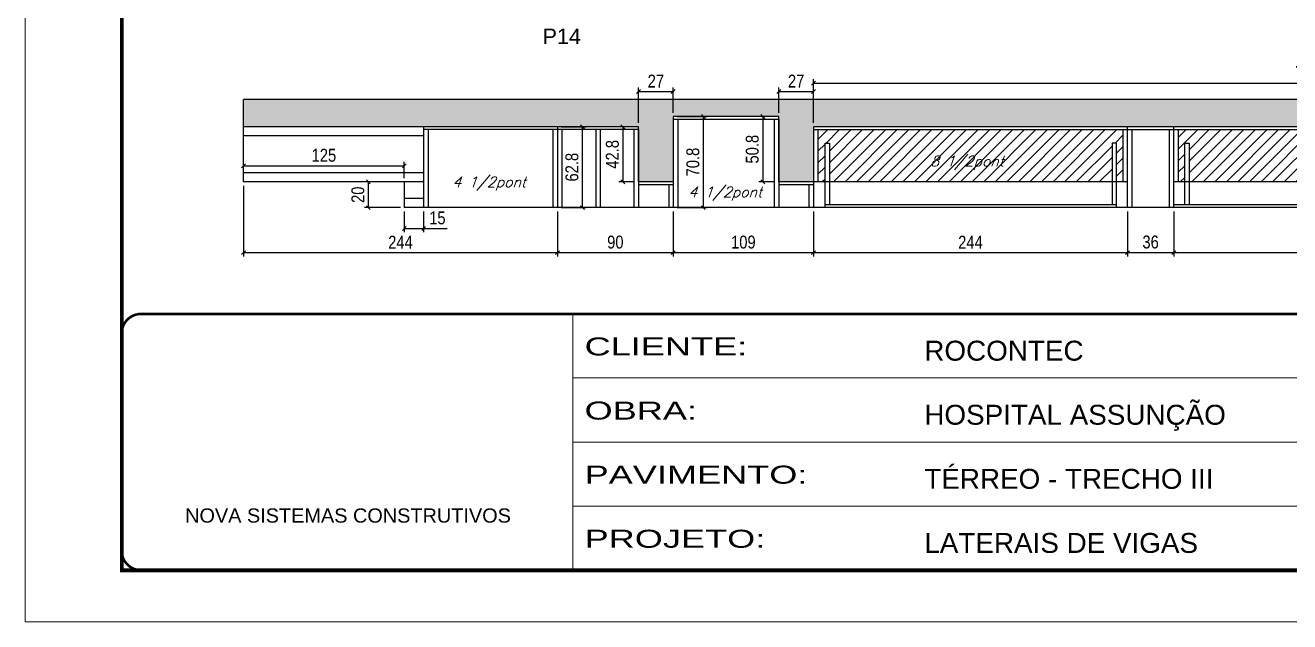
# Model space of a CAD drawing. Extents: x 137137 to 143418, y 10464 to 34486.
# Drawn here: x 140321 to 141303, y 32287 to 32751 of the extents above; entities that cross this region are included whole.
import ezdxf

# ---------------------------------------------------------------- set-up
doc = ezdxf.new("R2010")
doc.units = 0
doc.linetypes.add('CONTINUO', pattern=[0])
doc.linetypes.add('DASHED', pattern=[0.75, 0.5, -0.25])
for name, color, linetype in [('5', 5, 'Continuous'), ('COTA', 241, 'Continuous'), ('Painéis', 200, 'Continuous'), ('SARR_2.2x7', 40, 'Continuous'), ('SARR_3.5x7', 81, 'Continuous'), ('texto', 7, 'Continuous')]:
    doc.layers.add(name, color=color, linetype=linetype)
for name, color, linetype, lineweight in [('Folhas', 255, 'Continuous', 9), ('Hachura', 251, 'Continuous', 9), ('SARRAFO DE PRESSAO', 251, 'DASHED', 9)]:
    doc.layers.add(name, color=color, linetype=linetype, lineweight=lineweight)
doc.styles.add('ARIAL', font='arial.ttf')
doc.styles.add('COTA TECNICA', font='techl___.ttf', dxfattribs={"height": 10})
doc.styles.add('Romans', font='romans.shx')
doc.styles.get("Standard").update_dxf_attribs({"font": 'arial.ttf'})
doc.styles.add('Tecnologia', font='')
doc.styles.get('Tecnologia').set_extended_font_data('Forgotten Futurist')
doc.dimstyles.new('PAINEL', dxfattribs={"dimtxt": 10, "dimasz": 3, "dimexe": 3, "dimexo": 3, "dimgap": 3, "dimtad": 1, "dimdec": 1, "dimzin": 12, "dimdsep": 46, "dimtxsty": 'COTA TECNICA', "dimblk1": 'OBLIQUE', "dimblk2": 'OBLIQUE', "dimsah": 1, "dimcen": 0.9, "dimclrd": 4, "dimclre": 4, "dimclrt": 240, "dimadec": 1, "dimazin": 3, "dimtfac": 1, "dimtdec": 1, "dimtmove": 0, "dimatfit": 3, "dimfxl": 1, "dimtolj": 1, "dimtzin": 12, "dimarcsym": 0})

# ---------------------------------------------------------------- blocks, each defined once
blk = doc.blocks.new('9999999999')
at = {"color": 30, "linetype": 'CONTINUO'}
for p, q in [((98564.56, 34230.21), (98564.56, 34429.45)), ((98564.56, 34379.64), (99583.98, 34379.64)), ((98564.56, 34329.83), (99487.98, 34329.83)), ((98564.56, 34280.02), (99487.98, 34280.02))]:
    blk.add_line(p, q, dxfattribs=at)
at = {"color": 30, "linetype": 'CONTINUO', "const_width": 2}
blk.add_lwpolyline([(99583.98, 34230.21), (99583.98, 34414.45, 0.414214), (99568.98, 34429.45), (98228.98, 34429.45, 0.414214), (98213.98, 34414.45), (98213.98, 34245.21, 0.414214), (98228.98, 34230.21), (99583.98, 34230.21)], format="xyb", dxfattribs=at)
at = {"layer": 'Folhas'}
blk.add_lwpolyline([(98138.98, 34190.21), (99623.98, 34190.21), (99623.98, 35240.21), (98138.98, 35240.21)], close=True, dxfattribs=at)
at = {"layer": 'Folhas', "color": 30, "const_width": 3}
blk.add_lwpolyline([(98213.98, 34230.21), (99583.98, 34230.21), (99583.98, 35200.21), (98213.98, 35200.21)], close=True, dxfattribs=at)
at = {"color": 7, "linetype": 'Continuous', "ltscale": 5, "style": 'ARIAL'}
for s, height, p in [('ROCONTEC', 15.483, (98837.68, 34393.13)), ('HOSPITAL ASSUNÇÃO', 15.4829, (98837.68, 34343.32)), ('TÉRREO - TRECHO III', 15.4829, (98837.68, 34293.51)), ('NOVA SISTEMAS CONSTRUTIVOS', 11.0592, (98263.19, 34267.21)), ('LATERAIS DE VIGAS', 15.4829, (98837.68, 34243.7))]:
    blk.add_text(s, height=height, dxfattribs=at).set_placement(p)
at = {"layer": 'Folhas', "color": 7, "style": 'Tecnologia', "width": 1.5}
for s, p in [('CLIENTE:', (98573.65, 34397.17)), ('OBRA:', (98573.65, 34347.31)), ('PAVIMENTO:', (98573.65, 34297.5)), ('PROJETO:', (98573.65, 34247.69))]:
    blk.add_text(s, height=14, dxfattribs=at).set_placement(p)
blk = doc.blocks.new('_Oblique')
at = {"color": 0, "linetype": 'ByBlock', "lineweight": -2}
blk.add_line((-0.5, -0.5), (0.5, 0.5), dxfattribs=at)
blk = doc.blocks.new('*D5428')
at = {"layer": 'COTA', "color": 4, "lineweight": -2, "transparency": 16777216}
for p, q in [((140490.36, 32626.07), (140490.36, 32571.08)), ((140734.36, 32606.07), (140734.36, 32571.08)), ((140490.36, 32574.08), (140734.36, 32574.08))]:
    blk.add_line(p, q, dxfattribs=at)
at = {"layer": 'Defpoints', "color": 0, "transparency": 16777216}
for p in [(140490.36, 32629.07), (140734.36, 32609.07), (140734.36, 32574.08)]:
    blk.add_point(p, dxfattribs=at)
at = {"layer": 'COTA', "color": 4, "lineweight": -2, "transparency": 16777216, "xscale": 3, "yscale": 3, "zscale": 3, "rotation": 180}
blk.add_blockref('_Oblique', (140490.36, 32574.08), dxfattribs=at)
at = {"layer": 'COTA', "color": 4, "lineweight": -2, "transparency": 16777216, "xscale": 3, "yscale": 3, "zscale": 3}
blk.add_blockref('_Oblique', (140734.36, 32574.08), dxfattribs=at)
at = {"layer": 'COTA', "color": 240, "transparency": 16777216, "insert": (140612.36, 32582.15), "char_height": 10, "attachment_point": 5, "style": 'COTA TECNICA'}
blk.add_mtext('\\A1;244', dxfattribs=at)
blk = doc.blocks.new('*D5429')
at = {"layer": 'COTA', "color": 4, "lineweight": -2, "transparency": 16777216}
for p, q in [((140734.36, 32606.07), (140734.36, 32571.08)), ((140824.36, 32606.07), (140824.36, 32571.08)), ((140734.36, 32574.08), (140824.36, 32574.08))]:
    blk.add_line(p, q, dxfattribs=at)
at = {"layer": 'Defpoints', "color": 0, "transparency": 16777216}
for p in [(140734.36, 32609.07), (140824.36, 32609.07), (140824.36, 32574.08)]:
    blk.add_point(p, dxfattribs=at)
at = {"layer": 'COTA', "color": 4, "lineweight": -2, "transparency": 16777216, "xscale": 3, "yscale": 3, "zscale": 3, "rotation": 180}
blk.add_blockref('_Oblique', (140734.36, 32574.08), dxfattribs=at)
at = {"layer": 'COTA', "color": 4, "lineweight": -2, "transparency": 16777216, "xscale": 3, "yscale": 3, "zscale": 3}
blk.add_blockref('_Oblique', (140824.36, 32574.08), dxfattribs=at)
at = {"layer": 'COTA', "color": 240, "transparency": 16777216, "insert": (140779.36, 32582.21), "char_height": 10, "attachment_point": 5, "style": 'COTA TECNICA'}
blk.add_mtext('\\A1;90', dxfattribs=at)
blk = doc.blocks.new('*D5430')
at = {"layer": 'COTA', "color": 4, "lineweight": -2, "transparency": 16777216}
for p, q in [((140824.36, 32606.07), (140824.36, 32571.08)), ((140933.36, 32606.07), (140933.36, 32571.08)), ((140824.36, 32574.08), (140933.36, 32574.08))]:
    blk.add_line(p, q, dxfattribs=at)
at = {"layer": 'Defpoints', "color": 0, "transparency": 16777216}
for p in [(140824.36, 32609.07), (140933.36, 32609.07), (140933.36, 32574.08)]:
    blk.add_point(p, dxfattribs=at)
at = {"layer": 'COTA', "color": 4, "lineweight": -2, "transparency": 16777216, "xscale": 3, "yscale": 3, "zscale": 3, "rotation": 180}
blk.add_blockref('_Oblique', (140824.36, 32574.08), dxfattribs=at)
at = {"layer": 'COTA', "color": 4, "lineweight": -2, "transparency": 16777216, "xscale": 3, "yscale": 3, "zscale": 3}
blk.add_blockref('_Oblique', (140933.36, 32574.08), dxfattribs=at)
at = {"layer": 'COTA', "color": 240, "transparency": 16777216, "insert": (140878.86, 32582.21), "char_height": 10, "attachment_point": 5, "style": 'COTA TECNICA'}
blk.add_mtext('\\A1;109', dxfattribs=at)
blk = doc.blocks.new('*D5431')
at = {"layer": 'COTA', "color": 4, "lineweight": -2, "transparency": 16777216}
for p, q in [((140933.36, 32606.07), (140933.36, 32571.08)), ((141177.36, 32606.07), (141177.36, 32571.08)), ((140933.36, 32574.08), (141177.36, 32574.08))]:
    blk.add_line(p, q, dxfattribs=at)
at = {"layer": 'Defpoints', "color": 0, "transparency": 16777216}
for p in [(140933.36, 32609.07), (141177.36, 32609.07), (141177.36, 32574.08)]:
    blk.add_point(p, dxfattribs=at)
at = {"layer": 'COTA', "color": 4, "lineweight": -2, "transparency": 16777216, "xscale": 3, "yscale": 3, "zscale": 3, "rotation": 180}
blk.add_blockref('_Oblique', (140933.36, 32574.08), dxfattribs=at)
at = {"layer": 'COTA', "color": 4, "lineweight": -2, "transparency": 16777216, "xscale": 3, "yscale": 3, "zscale": 3}
blk.add_blockref('_Oblique', (141177.36, 32574.08), dxfattribs=at)
at = {"layer": 'COTA', "color": 240, "transparency": 16777216, "insert": (141055.36, 32582.15), "char_height": 10, "attachment_point": 5, "style": 'COTA TECNICA'}
blk.add_mtext('\\A1;244', dxfattribs=at)
blk = doc.blocks.new('*D5432')
at = {"layer": 'COTA', "color": 4, "lineweight": -2, "transparency": 16777216}
for p, q in [((141177.36, 32606.07), (141177.36, 32571.08)), ((141213.36, 32606.07), (141213.36, 32571.08)), ((141177.36, 32574.08), (141213.36, 32574.08))]:
    blk.add_line(p, q, dxfattribs=at)
at = {"layer": 'Defpoints', "color": 0, "transparency": 16777216}
for p in [(141177.36, 32609.07), (141213.36, 32609.07), (141213.36, 32574.08)]:
    blk.add_point(p, dxfattribs=at)
at = {"layer": 'COTA', "color": 4, "lineweight": -2, "transparency": 16777216, "xscale": 3, "yscale": 3, "zscale": 3, "rotation": 180}
blk.add_blockref('_Oblique', (141177.36, 32574.08), dxfattribs=at)
at = {"layer": 'COTA', "color": 4, "lineweight": -2, "transparency": 16777216, "xscale": 3, "yscale": 3, "zscale": 3}
blk.add_blockref('_Oblique', (141213.36, 32574.08), dxfattribs=at)
at = {"layer": 'COTA', "color": 240, "transparency": 16777216, "insert": (141195.36, 32582.29), "char_height": 10, "attachment_point": 5, "style": 'COTA TECNICA'}
blk.add_mtext('\\A1;36', dxfattribs=at)
blk = doc.blocks.new('*D5433')
at = {"layer": 'COTA', "color": 4, "lineweight": -2, "transparency": 16777216}
for p, q in [((141213.36, 32606.07), (141213.36, 32571.08)), ((141457.36, 32606.07), (141457.36, 32571.08)), ((141213.36, 32574.08), (141457.36, 32574.08))]:
    blk.add_line(p, q, dxfattribs=at)
at = {"layer": 'Defpoints', "color": 0, "transparency": 16777216}
for p in [(141213.36, 32609.07), (141457.36, 32609.07), (141457.36, 32574.08)]:
    blk.add_point(p, dxfattribs=at)
at = {"layer": 'COTA', "color": 4, "lineweight": -2, "transparency": 16777216, "xscale": 3, "yscale": 3, "zscale": 3, "rotation": 180}
blk.add_blockref('_Oblique', (141213.36, 32574.08), dxfattribs=at)
at = {"layer": 'COTA', "color": 4, "lineweight": -2, "transparency": 16777216, "xscale": 3, "yscale": 3, "zscale": 3}
blk.add_blockref('_Oblique', (141457.36, 32574.08), dxfattribs=at)
at = {"layer": 'COTA', "color": 240, "transparency": 16777216, "insert": (141335.36, 32582.15), "char_height": 10, "attachment_point": 5, "style": 'COTA TECNICA'}
blk.add_mtext('\\A1;244', dxfattribs=at)
blk = doc.blocks.new('*D5434')
at = {"layer": 'COTA', "color": 4, "lineweight": -2, "transparency": 16777216}
for p, q in [((140490.36, 32632.07), (140490.36, 32644.59)), ((140615.36, 32632.07), (140615.36, 32644.59)), ((140490.36, 32641.59), (140615.36, 32641.59))]:
    blk.add_line(p, q, dxfattribs=at)
at = {"layer": 'Defpoints', "color": 0, "transparency": 16777216}
for p in [(140615.36, 32641.59), (140490.36, 32629.07), (140615.36, 32629.07)]:
    blk.add_point(p, dxfattribs=at)
at = {"layer": 'COTA', "color": 4, "lineweight": -2, "transparency": 16777216, "xscale": 3, "yscale": 3, "zscale": 3, "rotation": 180}
blk.add_blockref('_Oblique', (140490.36, 32641.59), dxfattribs=at)
at = {"layer": 'COTA', "color": 4, "lineweight": -2, "transparency": 16777216, "xscale": 3, "yscale": 3, "zscale": 3}
blk.add_blockref('_Oblique', (140615.36, 32641.59), dxfattribs=at)
at = {"layer": 'COTA', "color": 240, "transparency": 16777216, "insert": (140552.86, 32649.7), "char_height": 10, "attachment_point": 5, "style": 'COTA TECNICA'}
blk.add_mtext('\\A1;125', dxfattribs=at)
blk = doc.blocks.new('*D5435')
at = {"layer": 'COTA', "color": 4, "lineweight": -2, "transparency": 16777216}
for p, q in [((140612.36, 32629.07), (140584.39, 32629.07)), ((140587.39, 32629.07), (140587.39, 32609.07)), ((140612.36, 32609.07), (140584.39, 32609.07))]:
    blk.add_line(p, q, dxfattribs=at)
at = {"layer": 'Defpoints', "color": 0, "transparency": 16777216}
for p in [(140615.36, 32629.07), (140587.39, 32609.07), (140615.36, 32609.07)]:
    blk.add_point(p, dxfattribs=at)
at = {"layer": 'COTA', "color": 4, "lineweight": -2, "transparency": 16777216, "xscale": 3, "yscale": 3, "zscale": 3}
for p, rotation in [((140587.39, 32629.07), 90), ((140587.39, 32609.07), 270)]:
    blk.add_blockref('_Oblique', p, dxfattribs=dict(at, rotation=rotation))
at = {"layer": 'COTA', "color": 240, "transparency": 16777216, "insert": (140579.28, 32619.07), "char_height": 10, "attachment_point": 5, "rotation": 90, "style": 'COTA TECNICA'}
blk.add_mtext('\\A1;20', dxfattribs=at)
blk = doc.blocks.new('*D5436')
at = {"layer": 'COTA', "color": 4, "lineweight": -2, "transparency": 16777216}
for p, q in [((140794.36, 32671.87), (140782.19, 32671.87)), ((140785.19, 32671.87), (140785.19, 32629.07)), ((140794.36, 32629.07), (140782.19, 32629.07))]:
    blk.add_line(p, q, dxfattribs=at)
at = {"layer": 'Defpoints', "color": 0, "transparency": 16777216}
for p in [(140797.36, 32671.87), (140785.19, 32629.07), (140797.36, 32629.07)]:
    blk.add_point(p, dxfattribs=at)
at = {"layer": 'COTA', "color": 4, "lineweight": -2, "transparency": 16777216, "xscale": 3, "yscale": 3, "zscale": 3}
for p, rotation in [((140785.19, 32671.87), 90), ((140785.19, 32629.07), 270)]:
    blk.add_blockref('_Oblique', p, dxfattribs=dict(at, rotation=rotation))
at = {"layer": 'COTA', "color": 240, "transparency": 16777216, "insert": (140777.09, 32650.47), "char_height": 10, "attachment_point": 5, "rotation": 90, "style": 'COTA TECNICA'}
blk.add_mtext('\\A1;42.8', dxfattribs=at)
blk = doc.blocks.new('*D5437')
at = {"layer": 'COTA', "color": 4, "lineweight": -2, "transparency": 16777216}
for p, q in [((140797.36, 32674.87), (140797.36, 32702.34)), ((140797.36, 32699.34), (140824.36, 32699.34)), ((140824.36, 32682.87), (140824.36, 32702.34))]:
    blk.add_line(p, q, dxfattribs=at)
at = {"layer": 'Defpoints', "color": 0, "transparency": 16777216}
for p in [(140824.36, 32699.34), (140824.36, 32679.87), (140797.36, 32671.87)]:
    blk.add_point(p, dxfattribs=at)
at = {"layer": 'COTA', "color": 4, "lineweight": -2, "transparency": 16777216, "xscale": 3, "yscale": 3, "zscale": 3, "rotation": 180}
blk.add_blockref('_Oblique', (140797.36, 32699.34), dxfattribs=at)
at = {"layer": 'COTA', "color": 4, "lineweight": -2, "transparency": 16777216, "xscale": 3, "yscale": 3, "zscale": 3}
blk.add_blockref('_Oblique', (140824.36, 32699.34), dxfattribs=at)
at = {"layer": 'COTA', "color": 240, "transparency": 16777216, "insert": (140810.86, 32707.41), "char_height": 10, "attachment_point": 5, "style": 'COTA TECNICA'}
blk.add_mtext('\\A1;27', dxfattribs=at)
blk = doc.blocks.new('*D5438')
at = {"layer": 'COTA', "color": 4, "lineweight": -2, "transparency": 16777216}
for p, q in [((140906.36, 32682.87), (140906.36, 32702.34)), ((140906.36, 32699.34), (140933.36, 32699.34)), ((140933.36, 32674.87), (140933.36, 32702.34))]:
    blk.add_line(p, q, dxfattribs=at)
at = {"layer": 'Defpoints', "color": 0, "transparency": 16777216}
for p in [(140933.36, 32699.34), (140906.36, 32679.87), (140933.36, 32671.87)]:
    blk.add_point(p, dxfattribs=at)
at = {"layer": 'COTA', "color": 4, "lineweight": -2, "transparency": 16777216, "xscale": 3, "yscale": 3, "zscale": 3, "rotation": 180}
blk.add_blockref('_Oblique', (140906.36, 32699.34), dxfattribs=at)
at = {"layer": 'COTA', "color": 4, "lineweight": -2, "transparency": 16777216, "xscale": 3, "yscale": 3, "zscale": 3}
blk.add_blockref('_Oblique', (140933.36, 32699.34), dxfattribs=at)
at = {"layer": 'COTA', "color": 240, "transparency": 16777216, "insert": (140919.86, 32707.41), "char_height": 10, "attachment_point": 5, "style": 'COTA TECNICA'}
blk.add_mtext('\\A1;27', dxfattribs=at)
blk = doc.blocks.new('*D5439')
at = {"layer": 'COTA', "color": 4, "lineweight": -2, "transparency": 16777216}
for p, q in [((140903.36, 32679.87), (140890.94, 32679.87)), ((140893.94, 32679.87), (140893.94, 32629.07)), ((140903.36, 32629.07), (140890.94, 32629.07))]:
    blk.add_line(p, q, dxfattribs=at)
at = {"layer": 'Defpoints', "color": 0, "transparency": 16777216}
for p in [(140906.36, 32679.87), (140893.94, 32629.07), (140906.36, 32629.07)]:
    blk.add_point(p, dxfattribs=at)
at = {"layer": 'COTA', "color": 4, "lineweight": -2, "transparency": 16777216, "xscale": 3, "yscale": 3, "zscale": 3}
for p, rotation in [((140893.94, 32679.87), 90), ((140893.94, 32629.07), 270)]:
    blk.add_blockref('_Oblique', p, dxfattribs=dict(at, rotation=rotation))
at = {"layer": 'COTA', "color": 240, "transparency": 16777216, "insert": (140885.81, 32654.47), "char_height": 10, "attachment_point": 5, "rotation": 90, "style": 'COTA TECNICA'}
blk.add_mtext('\\A1;50.8', dxfattribs=at)
blk = doc.blocks.new('*D5445')
at = {"layer": 'COTA', "color": 4, "lineweight": -2, "transparency": 16777216}
for p, q in [((140827.36, 32679.87), (140850.76, 32679.87)), ((140847.76, 32609.07), (140847.76, 32679.87)), ((140827.36, 32609.07), (140850.76, 32609.07))]:
    blk.add_line(p, q, dxfattribs=at)
at = {"layer": 'Defpoints', "color": 0, "transparency": 16777216}
for p in [(140824.36, 32679.87), (140847.76, 32679.87), (140824.36, 32609.07)]:
    blk.add_point(p, dxfattribs=at)
at = {"layer": 'COTA', "color": 4, "lineweight": -2, "transparency": 16777216, "xscale": 3, "yscale": 3, "zscale": 3}
for p, rotation in [((140847.76, 32679.87), 90), ((140847.76, 32609.07), 270)]:
    blk.add_blockref('_Oblique', p, dxfattribs=dict(at, rotation=rotation))
at = {"layer": 'COTA', "color": 240, "transparency": 16777216, "insert": (140839.64, 32644.47), "char_height": 10, "attachment_point": 5, "rotation": 90, "style": 'COTA TECNICA'}
blk.add_mtext('\\A1;70.8', dxfattribs=at)
blk = doc.blocks.new('*D5446')
at = {"layer": 'COTA', "color": 4, "lineweight": -2, "transparency": 16777216}
for p, q in [((140737.36, 32671.87), (140756.78, 32671.87)), ((140753.78, 32609.07), (140753.78, 32671.87)), ((140737.36, 32609.07), (140756.78, 32609.07))]:
    blk.add_line(p, q, dxfattribs=at)
at = {"layer": 'Defpoints', "color": 0, "transparency": 16777216}
for p in [(140734.36, 32671.87), (140753.78, 32671.87), (140734.36, 32609.07)]:
    blk.add_point(p, dxfattribs=at)
at = {"layer": 'COTA', "color": 4, "lineweight": -2, "transparency": 16777216, "xscale": 3, "yscale": 3, "zscale": 3}
for p, rotation in [((140753.78, 32671.87), 90), ((140753.78, 32609.07), 270)]:
    blk.add_blockref('_Oblique', p, dxfattribs=dict(at, rotation=rotation))
at = {"layer": 'COTA', "color": 240, "transparency": 16777216, "insert": (140745.66, 32640.47), "char_height": 10, "attachment_point": 5, "rotation": 90, "style": 'COTA TECNICA'}
blk.add_mtext('\\A1;62.8', dxfattribs=at)
blk = doc.blocks.new('*D5461')
at = {"layer": 'COTA', "color": 4, "lineweight": -2, "transparency": 16777216}
for p, q in [((140933.36, 32674.87), (140933.36, 32708.85)), ((140933.36, 32705.85), (141701.36, 32705.85)), ((141701.36, 32674.87), (141701.36, 32708.85))]:
    blk.add_line(p, q, dxfattribs=at)
at = {"layer": 'Defpoints', "color": 0, "transparency": 16777216}
for p in [(141701.36, 32705.85), (140933.36, 32671.87), (141701.36, 32671.87)]:
    blk.add_point(p, dxfattribs=at)
at = {"layer": 'COTA', "color": 4, "lineweight": -2, "transparency": 16777216, "xscale": 3, "yscale": 3, "zscale": 3, "rotation": 180}
blk.add_blockref('_Oblique', (140933.36, 32705.85), dxfattribs=at)
at = {"layer": 'COTA', "color": 4, "lineweight": -2, "transparency": 16777216, "xscale": 3, "yscale": 3, "zscale": 3}
blk.add_blockref('_Oblique', (141701.36, 32705.85), dxfattribs=at)
at = {"layer": 'COTA', "color": 240, "transparency": 16777216, "insert": (141317.36, 32713.97), "char_height": 10, "attachment_point": 5, "style": 'COTA TECNICA'}
blk.add_mtext('\\A1;768', dxfattribs=at)
blk = doc.blocks.new('*D5462')
at = {"layer": 'COTA', "color": 4, "lineweight": -2, "transparency": 16777216}
for p, q in [((140615.36, 32606.07), (140615.36, 32589.9)), ((140630.36, 32606.07), (140630.36, 32589.9)), ((140615.36, 32592.9), (140630.36, 32592.9)), ((140630.36, 32592.9), (140648.73, 32592.9))]:
    blk.add_line(p, q, dxfattribs=at)
at = {"layer": 'Defpoints', "color": 0, "transparency": 16777216}
for p in [(140615.36, 32609.07), (140630.36, 32609.07), (140630.36, 32592.9)]:
    blk.add_point(p, dxfattribs=at)
at = {"layer": 'COTA', "color": 4, "lineweight": -2, "transparency": 16777216, "xscale": 3, "yscale": 3, "zscale": 3, "rotation": 180}
blk.add_blockref('_Oblique', (140615.36, 32592.9), dxfattribs=at)
at = {"layer": 'COTA', "color": 4, "lineweight": -2, "transparency": 16777216, "xscale": 3, "yscale": 3, "zscale": 3}
blk.add_blockref('_Oblique', (140630.36, 32592.9), dxfattribs=at)
at = {"layer": 'COTA', "color": 240, "transparency": 16777216, "insert": (140641.04, 32601.01), "char_height": 10, "attachment_point": 5, "style": 'COTA TECNICA'}
blk.add_mtext('\\A1;15', dxfattribs=at)

msp = doc.modelspace()

# ---------------------------------------------------------------- hatches: boundary and pattern name
at = {"layer": 'COTA', "linetype": 'ByBlock'}
h = msp.add_hatch(dxfattribs=at)
h.set_pattern_fill('AR-CONC', color=256, scale=0.03)
h.paths.add_polyline_path([(140824.36, 32679.87), (140906.36, 32679.87), (140906.36, 32629.07), (140933.36, 32629.07), (140933.36, 32671.87), (141701.36, 32671.87), (141701.36, 32693.07), (140933.36, 32693.07), (140906.36, 32693.07), (140824.36, 32693.07), (140797.36, 32693.07), (140490.36, 32693.07), (140490.36, 32671.87), (140797.36, 32671.87), (140797.36, 32629.07), (140824.36, 32629.07)])
at = {"layer": 'Hachura', "linetype": 'ByBlock'}
h = msp.add_hatch(dxfattribs=at)
h.set_pattern_fill('ANSI31', color=256, scale=2)
h.paths.add_polyline_path([(141165.36, 32659.27), (141168.86, 32659.27), (141168.86, 32629.07), (141173.86, 32629.07), (141173.86, 32669.67), (140936.86, 32669.67), (140936.86, 32629.07), (140942.36, 32629.07), (140942.36, 32659.27), (140945.86, 32659.27), (140945.86, 32629.07), (141165.36, 32629.07)])
h = msp.add_hatch(dxfattribs=at)
h.set_pattern_fill('ANSI31', color=256, scale=2)
h.paths.add_polyline_path([(141445.36, 32659.27), (141448.86, 32659.27), (141448.86, 32629.07), (141453.86, 32629.07), (141453.86, 32669.67), (141216.86, 32669.67), (141216.86, 32629.07), (141221.86, 32629.07), (141221.86, 32659.27), (141225.36, 32659.27), (141225.36, 32629.07), (141445.36, 32629.07)])

# ---------------------------------------------------------------- linework, layer by layer
at = {"layer": 'COTA', "linetype": 'ByBlock'}
for p, q in [((140797.36, 32693.07), (140490.36, 32693.07)), ((140490.36, 32671.87), (140490.36, 32693.07)), ((140824.36, 32693.07), (140797.36, 32693.07)), ((140906.36, 32693.07), (140824.36, 32693.07)), ((140933.36, 32693.07), (140906.36, 32693.07)), ((141701.36, 32693.07), (140933.36, 32693.07))]:
    msp.add_line(p, q, dxfattribs=at)
at = {"layer": 'Painéis', "linetype": 'ByBlock'}
for p, q in [((140906.36, 32679.87), (140824.36, 32679.87)), ((140824.36, 32679.87), (140824.36, 32609.07)), ((140906.36, 32629.07), (140906.36, 32679.87)), ((140797.36, 32671.87), (140490.36, 32671.87)), ((140797.36, 32629.07), (140797.36, 32671.87)), ((141701.36, 32671.87), (140933.36, 32671.87)), ((140933.36, 32671.87), (140933.36, 32609.07)), ((141177.36, 32609.07), (141177.36, 32671.87)), ((141213.36, 32609.07), (141213.36, 32671.87)), ((140615.36, 32629.07), (140490.36, 32629.07)), ((140615.36, 32629.07), (140615.36, 32609.07)), ((140615.36, 32629.07), (140615.36, 32609.07)), ((140824.36, 32629.07), (140797.36, 32629.07)), ((140933.36, 32629.07), (140906.36, 32629.07)), ((141177.36, 32629.07), (140933.36, 32629.07)), ((141701.36, 32629.07), (141213.36, 32629.07)), ((140797.36, 32609.07), (140615.36, 32609.07)), ((140824.36, 32609.07), (140797.36, 32609.07)), ((140906.36, 32609.07), (140824.36, 32609.07)), ((140933.36, 32609.07), (140906.36, 32609.07)), ((141701.36, 32609.07), (140933.36, 32609.07))]:
    msp.add_line(p, q, dxfattribs=at)
at = {"layer": 'Painéis'}
for p, q in [((140490.36, 32629.07), (140490.36, 32671.87)), ((140734.36, 32671.87), (140734.36, 32609.07))]:
    msp.add_line(p, q, dxfattribs=at)
at = {"layer": 'SARR_2.2x7', "linetype": 'Continuous'}
for p, q in [((140906.36, 32677.67), (140824.36, 32677.67)), ((140630.36, 32664.87), (140490.36, 32664.87)), ((140734.36, 32669.67), (140630.36, 32669.67)), ((140797.36, 32669.67), (140734.36, 32669.67)), ((140933.36, 32669.67), (141177.36, 32669.67)), ((141177.36, 32669.67), (141213.36, 32669.67)), ((141213.36, 32669.67), (141457.36, 32669.67)), ((140630.36, 32636.07), (140490.36, 32636.07)), ((140630.36, 32629.07), (140615.36, 32629.07)), ((140824.36, 32626.87), (140797.36, 32626.87)), ((140933.36, 32626.87), (140906.36, 32626.87)), ((140630.36, 32616.07), (140615.36, 32616.07)), ((141168.86, 32611.27), (140942.36, 32611.27)), ((141457.36, 32611.27), (141213.36, 32611.27))]:
    msp.add_line(p, q, dxfattribs=at)
at = {"layer": 'SARR_3.5x7'}
for p, q in [((140824.36, 32677.67), (140824.36, 32609.07)), ((140827.86, 32677.67), (140827.86, 32609.07)), ((140902.86, 32677.67), (140902.86, 32609.07)), ((140906.36, 32677.67), (140906.36, 32609.07)), ((140630.36, 32671.87), (140630.36, 32609.07)), ((140633.86, 32669.67), (140633.86, 32609.07)), ((140730.86, 32669.67), (140730.86, 32609.07)), ((140737.86, 32669.67), (140737.86, 32609.07)), ((140764.11, 32669.68), (140764.11, 32609.07)), ((140767.61, 32669.68), (140767.61, 32609.07)), ((140793.86, 32669.67), (140793.86, 32609.07)), ((140797.36, 32669.67), (140797.36, 32609.07)), ((140936.86, 32669.67), (140936.86, 32629.07)), ((141173.86, 32669.67), (141173.86, 32629.07)), ((141180.86, 32669.67), (141180.86, 32609.07)), ((141209.86, 32669.67), (141209.86, 32609.07)), ((141216.86, 32669.67), (141216.86, 32629.07)), ((140820.86, 32626.87), (140820.86, 32609.07)), ((140929.86, 32626.87), (140929.86, 32609.07))]:
    msp.add_line(p, q, dxfattribs=at)
for points in [[(140942.36, 32609.07), (140942.36, 32659.27), (140945.86, 32659.27), (140945.86, 32611.27)], [(141168.86, 32609.07), (141168.86, 32659.27), (141165.36, 32659.27), (141165.36, 32611.27)], [(141221.86, 32611.27), (141221.86, 32659.27), (141225.36, 32659.27), (141225.36, 32611.27)]]:
    msp.add_lwpolyline(points, dxfattribs=at)

# ---------------------------------------------------------------- block references
at = {"layer": 'SARRAFO DE PRESSAO', "color": 6, "linetype": 'ByBlock'}
msp.add_blockref('9999999999', (42181.81, -1903), dxfattribs=at)

# ---------------------------------------------------------------- texts
at = {"layer": '5', "linetype": 'Continuous'}
msp.add_text('P14', height=12, rotation=0.00004, dxfattribs=at).set_placement((140722.84, 32736.22))
at = {"layer": 'texto', "color": 2, "char_height": 8, "attachment_point": 5, "style": 'Romans'}
for s, insert in [('{\\Q19;\\C256;8 1/2pont}', (141052.72, 32643.89)), ('{\\Q19;\\C256;4 1/2pont}', (140681.36, 32627.75)), ('{\\Q19;\\C256;4 1/2pont}', (140864.84, 32619.96))]:
    msp.add_mtext(s, dxfattribs=dict(at, insert=insert))

# ---------------------------------------------------------------- dimensions: what is measured, and where the dimension line sits
at = {"layer": 'COTA'}
for base, p1, p2, picture, middle in [((140824.36, 32699.34), (140797.36, 32671.87), (140824.36, 32679.87), '*D5437', (140810.86, 32707.41)), ((140933.36, 32699.34), (140906.36, 32679.87), (140933.36, 32671.87), '*D5438', (140919.86, 32707.41)), ((141701.36, 32705.85), (140933.36, 32671.87), (141701.36, 32671.87), '*D5461', (141317.36, 32713.97)), ((140615.36, 32641.59), (140490.36, 32629.07), (140615.36, 32629.07), '*D5434', (140552.86, 32649.7)), ((140734.36, 32574.08), (140490.36, 32629.07), (140734.36, 32609.07), '*D5428', (140612.36, 32582.15)), ((140630.36, 32592.9), (140615.36, 32609.07), (140630.36, 32609.07), '*D5462', (140641.04, 32601.01))]:
    dim = msp.add_linear_dim(base=base, p1=p1, p2=p2, dimstyle='PAINEL', dxfattribs=at)
    dim.commit()
    dim.dimension.update_dxf_attribs({"geometry": picture, "text_midpoint": middle})
for base, p1, p2, picture, middle in [((140847.76, 32679.87), (140824.36, 32609.07), (140824.36, 32679.87), '*D5445', (140839.64, 32644.47)), ((140893.94, 32629.07), (140906.36, 32679.87), (140906.36, 32629.07), '*D5439', (140885.81, 32654.47)), ((140753.78, 32671.87), (140734.36, 32609.07), (140734.36, 32671.87), '*D5446', (140745.66, 32640.47)), ((140785.19, 32629.07), (140797.36, 32671.87), (140797.36, 32629.07), '*D5436', (140777.09, 32650.47))]:
    dim = msp.add_linear_dim(base=base, p1=p1, p2=p2, angle=90, dimstyle='PAINEL', dxfattribs=at)
    dim.commit()
    dim.dimension.update_dxf_attribs({"geometry": picture, "text_midpoint": middle})
dim = msp.add_linear_dim(base=(140587.39, 32609.07), p1=(140615.36, 32629.07), p2=(140615.36, 32609.07), angle=90, dimstyle='PAINEL', dxfattribs=at)
dim.commit()
dim.dimension.update_dxf_attribs({"geometry": '*D5435', "text_midpoint": (140587.39, 32619.07), "dimtype": 160})
for base, p1, p2, picture, middle in [((140824.36, 32574.08), (140734.36, 32609.07), (140824.36, 32609.07), '*D5429', (140779.36, 32582.21)), ((140933.36, 32574.08), (140824.36, 32609.07), (140933.36, 32609.07), '*D5430', (140878.86, 32582.21)), ((141177.36, 32574.08), (140933.36, 32609.07), (141177.36, 32609.07), '*D5431', (141055.36, 32582.15)), ((141213.36, 32574.08), (141177.36, 32609.07), (141213.36, 32609.07), '*D5432', (141195.36, 32582.29)), ((141457.36, 32574.08), (141213.36, 32609.07), (141457.36, 32609.07), '*D5433', (141335.36, 32582.15))]:
    dim = msp.add_linear_dim(base=base, p1=p1, p2=p2, dimstyle='PAINEL', override={"dimtmove": 1}, dxfattribs=at)
    dim.commit()
    dim.dimension.update_dxf_attribs({"geometry": picture, "text_midpoint": middle})

doc.saveas('drawing.dxf')
